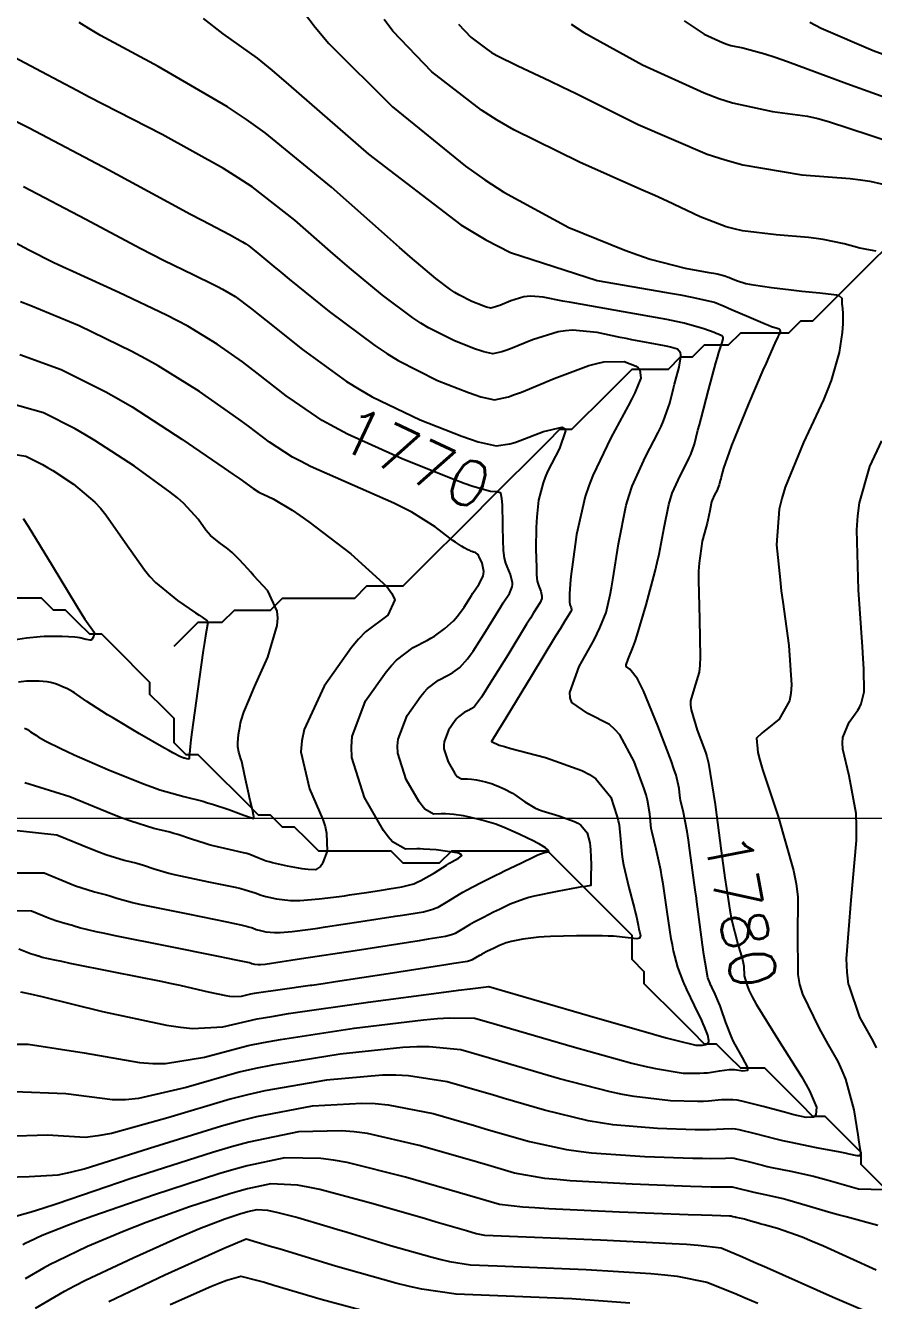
# Model space of a CAD drawing. Header units: metres. Extents: x 837117 to 838477, y 1189012 to 1191015.
# Drawn here: x 838181.6 to 838251.9, y 1189973.9 to 1190079.6 of the extents above; entities that cross this region are included whole.
import ezdxf

# ---------------------------------------------------------------- set-up
doc = ezdxf.new("R2010")
doc.units = ezdxf.units.M
doc.header["$LTSCALE"] = 0.3
doc.layers.add('COORD', color=7, linetype='Continuous', lineweight=20)
doc.layers.add('DRENAJE', color=5, linetype='Continuous', lineweight=25)
doc.layers.add('COTAS 10', color=1, linetype='Continuous')
doc.layers.add('COTAS INT', color=252, linetype='Continuous')
doc.styles.get("Standard").update_dxf_attribs({"font": 'simplex.shx'})

msp = doc.modelspace()

# ---------------------------------------------------------------- linework, layer by layer
at = {"layer": 'COORD'}
msp.add_line((837476.514, 1190013.872), (838476.514, 1190013.872), dxfattribs=at)
at = {"layer": 'COTAS 10'}
for points, elevation in [([(838196.29, 1190080.203), (838197.936, 1190078.948), (838200.769, 1190076.914), (838201.984, 1190075.922), (838203.385, 1190074.745), (838210, 1190068.948), (838217.672, 1190063.081), (838219.739, 1190061.86), (838221.782, 1190060.813), (838228.957, 1190058.49), (838234.717, 1190057.493), (838235.868, 1190057.282), (838236.827, 1190057.1), (838238.688, 1190056.679), (838239.496, 1190056.349), (838239.791, 1190056.224), (838240.117, 1190056.085), (838241.553, 1190055.462), (838242.909, 1190054.879), (838243.186, 1190054.766), (838243.42, 1190054.673), (838243.905, 1190054.512), (838244.065, 1190054.459), (838244.093, 1190054.434), (838244.114, 1190054.405), (838244.13, 1190054.265), (838244.047, 1190054.012), (838244.006, 1190053.911), (838243.956, 1190053.798), (838243.707, 1190053.278), (838243.188, 1190052.137), (838242.968, 1190051.633), (838242.715, 1190051.047), (838241.525, 1190048.246), (838240.35, 1190045.399), (838240.107, 1190044.783), (838239.899, 1190044.242), (838239.442, 1190042.908), (838239.249, 1190042.181), (838239.207, 1190042.022), (838239.17, 1190041.882), (838239.078, 1190041.526), (838238.984, 1190041.257), (838238.947, 1190041.171), (838238.904, 1190041.08), (838238.709, 1190040.709), (838238.506, 1190040.259), (838238.46, 1190040.118), (838238.417, 1190039.971), (838238.296, 1190039.38), (838238.145, 1190038.605), (838238.082, 1190038.341), (838238.012, 1190038.056), (838237.682, 1190036.849), (838237.413, 1190035.038), (838237.38, 1190034.373), (838237.365, 1190033.636), (838237.459, 1190030.382), (838237.52, 1190027.237), (838237.483, 1190026.57), (838237.424, 1190025.99), (838237.016, 1190024.63), (838236.713, 1190023.623), (838236.719, 1190023.265), (838236.765, 1190022.873), (838237.257, 1190021.175), (838237.858, 1190019.589), (838237.972, 1190019.269), (838238.064, 1190019), (838238.209, 1190018.456), (838238.745, 1190015.012), (838239.243, 1190011.181), (838239.565, 1190008.924), (838239.817, 1190007.155), (838239.969, 1190006.265), (838240.118, 1190005.473), (838240.633, 1190003.428), (838241.015, 1190002.17), (838241.08, 1190001.875), (838241.127, 1190001.603), (838241.152, 1190000.815), (838241.411, 1190000), (838241.535, 1189999.608), (838241.808, 1189999.074), (838242.153, 1189998.452), (838244.002, 1189995.479), (838245.896, 1189992.472), (838246.269, 1189991.828), (838246.576, 1189991.265), (838247.14, 1189989.913), (838247.094, 1189989.284), (838247.017, 1189989.176), (838246.912, 1189989.098), (838246.3, 1189989.058), (838245.268, 1189989.291), (838244.899, 1189989.385), (838244.493, 1189989.492), (838242.724, 1189989.985), (838240.975, 1189990.416), (838240.582, 1189990.485), (838240.227, 1189990.531), (838239.276, 1189990.515), (838238.203, 1189990.406), (838237.772, 1189990.394), (838237.283, 1189990.391), (838235.036, 1189990.443), (838232.029, 1189990.789), (838231.062, 1189990.969), (838230.035, 1189991.187), (838225.842, 1189992.28), (838221.805, 1189993.456), (838220.033, 1189993.972), (838217.668, 1189994.659), (838215.024, 1189994.93), (838214.003, 1189994.913), (838212.856, 1189994.856), (838207.668, 1189994.318), (838202.056, 1189993.408), (838200.641, 1189993.116), (838199.287, 1189992.807), (838194.897, 1189991.547), (838190.933, 1189990.63), (838189.846, 1189990.537), (838188.764, 1189990.514), (838184.897, 1189991.013), (838180.636, 1189991.2)], 1780), ([(838236.171, 1190080.013), (838237.832, 1190078.914), (838239.357, 1190078.221), (838239.718, 1190078.084), (838240.053, 1190077.972), (838241.041, 1190077.765), (838242.862, 1190077.281), (838243.722, 1190076.994), (838244.735, 1190076.64), (838249.68, 1190074.809), (838254.588, 1190073.037)], 1790), ([(838179.839, 1190009.365), (838183.119, 1190009.344), (838185.244, 1190008.468), (838185.72, 1190008.285), (838186.147, 1190008.128), (838187.284, 1190007.777), (838188.067, 1190007.583), (838188.271, 1190007.526), (838188.469, 1190007.468), (838189.139, 1190007.242), (838190.426, 1190006.9), (838191.013, 1190006.767), (838191.701, 1190006.617), (838195.018, 1190005.941), (838198.255, 1190005.287), (838198.893, 1190005.151), (838199.418, 1190005.036), (838200.379, 1190004.784), (838200.687, 1190004.661), (838200.8, 1190004.627), (838200.926, 1190004.593), (838201.48, 1190004.468), (838202.202, 1190004.393), (838202.433, 1190004.39), (838202.678, 1190004.394), (838203.676, 1190004.473), (838205.208, 1190004.68), (838205.79, 1190004.764), (838206.441, 1190004.86), (838209.36, 1190005.307), (838212.208, 1190005.751), (838212.813, 1190005.845), (838213.339, 1190005.927), (838214.578, 1190006.122), (838215.328, 1190006.326), (838215.546, 1190006.413), (838215.768, 1190006.515), (838216.607, 1190006.995), (838217.549, 1190007.575), (838217.835, 1190007.74), (838218.134, 1190007.906), (838219.304, 1190008.521), (838220.571, 1190009.155), (838220.93, 1190009.332), (838221.292, 1190009.511), (838222.63, 1190010.164), (838223.76, 1190010.701), (838223.991, 1190010.807), (838224.186, 1190010.893), (838224.597, 1190011.049), (838224.759, 1190011.077), (838224.798, 1190011.083), (838224.834, 1190011.089), (838224.943, 1190011.105), (838224.959, 1190011.159), (838224.937, 1190011.19), (838224.903, 1190011.227), (838224.682, 1190011.418), (838224.177, 1190011.733), (838223.963, 1190011.849), (838223.718, 1190011.977), (838222.563, 1190012.544), (838221.249, 1190013.12), (838220.903, 1190013.254), (838220.565, 1190013.377), (838219.408, 1190013.729), (838218.378, 1190013.969), (838218.12, 1190014.021), (838217.874, 1190014.067), (838217.084, 1190014.185), (838216.391, 1190014.237), (838216.206, 1190014.243), (838216.025, 1190014.245), (838215.397, 1190014.221), (838214.682, 1190014.629), (838214.446, 1190014.904), (838214.193, 1190015.249), (838213.142, 1190017.079), (838212.446, 1190019.288), (838212.417, 1190019.872), (838212.458, 1190020.444), (838213.198, 1190022.408), (838214.331, 1190024.005), (838214.621, 1190024.345), (838214.9, 1190024.64), (838215.821, 1190025.336), (838216.608, 1190025.744), (838216.802, 1190025.857), (838216.986, 1190025.971), (838217.566, 1190026.382), (838218.211, 1190027.095), (838218.436, 1190027.398), (838218.681, 1190027.748), (838219.735, 1190029.394), (838220.758, 1190031.058), (838220.983, 1190031.418), (838221.184, 1190031.736), (838221.702, 1190032.52), (838221.928, 1190033.067), (838221.945, 1190033.235), (838221.942, 1190033.409), (838221.766, 1190034.099), (838221.505, 1190034.753), (838221.449, 1190034.906), (838221.399, 1190035.046), (838221.275, 1190035.45), (838221.206, 1190036.082), (838221.191, 1190036.366), (838221.178, 1190036.698), (838221.142, 1190038.291), (838221.103, 1190039.839), (838221.088, 1190040.142), (838221.07, 1190040.392), (838220.989, 1190040.837), (838220.798, 1190040.913), (838220.712, 1190040.928), (838220.61, 1190040.941), (838220.122, 1190040.967), (838218.653, 1190041.387), (838217.933, 1190041.647), (838217.078, 1190041.97), (838212.858, 1190043.66), (838208.266, 1190045.741), (838207.176, 1190046.311), (838206.165, 1190046.878), (838203.86, 1190048.439), (838203.169, 1190048.905), (838200.785, 1190050.787), (838200.16, 1190051.263), (838199.549, 1190051.719), (838197.469, 1190053.204), (838195.012, 1190054.684), (838194.164, 1190055.137), (838193.244, 1190055.609), (838189.313, 1190057.469), (838185.487, 1190059.216), (838184.633, 1190059.617), (838183.868, 1190059.981), (838181.844, 1190060.997), (838180.394, 1190061.761)], 1770), ([(838181.38, 1190038.74), (838181.773, 1190038.106), (838183.765, 1190034.828), (838185.762, 1190031.547), (838186.159, 1190030.911), (838186.488, 1190030.392), (838187.111, 1190029.502), (838187.236, 1190029.341), (838187.251, 1190029.281), (838187.257, 1190029.216), (838187.207, 1190028.926), (838187.05, 1190028.691), (838186.988, 1190028.659), (838186.919, 1190028.642), (838186.604, 1190028.703), (838186.075, 1190028.836), (838185.872, 1190028.865), (838185.643, 1190028.891), (838184.61, 1190028.953), (838183.43, 1190028.955), (838183.108, 1190028.942), (838182.789, 1190028.924), (838181.658, 1190028.807), (838180.581, 1190028.658)], 1760), ([(838254.078, 1189971.752), (838248.485, 1189974.157), (838243.025, 1189976.583), (838241.932, 1189977.065), (838241.021, 1189977.464), (838239.244, 1189978.216), (838237.351, 1189978.448), (838236.367, 1189978.518), (838235.183, 1189978.591), (838229.244, 1189978.879), (838219.649, 1189979.283), (838219.25, 1189979.346), (838219.096, 1189979.382), (838218.923, 1189979.425), (838218.14, 1189979.649), (838216.402, 1189980.163), (838215.627, 1189980.39), (838214.724, 1189980.654), (838210.402, 1189981.911), (838205.965, 1189983.076), (838204.99, 1189983.281), (838204.124, 1189983.436), (838201.911, 1189983.569), (838199.968, 1189983.155), (838199.271, 1189982.964), (838198.507, 1189982.74), (838195.174, 1189981.658), (838191.578, 1189980.361), (838190.646, 1189980.003), (838189.743, 1189979.645), (838186.714, 1189978.354), (838184.188, 1189977.159), (838183.603, 1189976.861), (838183.066, 1189976.578), (838181.539, 1189975.674)], 1790)]:
    msp.add_lwpolyline(points, dxfattribs=dict(at, elevation=elevation))
at = {"layer": 'COTAS INT'}
for points, elevation in [([(838204.618, 1190080.769), (838205.587, 1190079.478), (838206.707, 1190078.137), (838211.997, 1190072.886), (838218.053, 1190067.963), (838219.655, 1190066.829), (838221.224, 1190065.794), (838226.623, 1190062.886), (838231.257, 1190060.99), (838232.346, 1190060.594), (838233.349, 1190060.254), (838236.27, 1190059.49), (838238.216, 1190059.153), (838238.604, 1190059.082), (838238.928, 1190059.021), (838239.557, 1190058.878), (838239.83, 1190058.767), (838239.929, 1190058.725), (838240.04, 1190058.678), (838240.524, 1190058.467), (838241.303, 1190058.23), (838241.598, 1190058.167), (838241.928, 1190058.104), (838243.409, 1190057.885), (838245.065, 1190057.692), (838245.506, 1190057.645), (838245.939, 1190057.601), (838247.441, 1190057.467), (838248.604, 1190057.327), (838248.823, 1190057.278), (838248.998, 1190057.225), (838249.262, 1190057.002), (838249.258, 1190056.665), (838249.264, 1190056.541), (838249.274, 1190056.404), (838249.336, 1190055.799), (838249.339, 1190054.872), (838249.311, 1190054.531), (838249.271, 1190054.155), (838249.022, 1190052.494), (838248.37, 1190050.196), (838248.076, 1190049.418), (838247.733, 1190048.578), (838246.085, 1190045.035), (838244.543, 1190041.337), (838244.268, 1190040.399), (838244.057, 1190039.499), (838243.842, 1190036.56), (838244.127, 1190033.641), (838244.232, 1190032.753), (838244.348, 1190031.83), (838244.86, 1190028.208), (838245.094, 1190024.93), (838245.035, 1190024.223), (838244.922, 1190023.604), (838244.067, 1190022.095), (838243.044, 1190021.28), (838242.825, 1190021.099), (838242.634, 1190020.937), (838242.179, 1190020.512), (838242.289, 1190019.334), (838242.456, 1190018.697), (838242.681, 1190017.925), (838243.985, 1190014.013), (838245.257, 1190009.555), (838245.462, 1190008.438), (838245.604, 1190007.372), (838245.585, 1190003.948), (838245.593, 1190001.467), (838245.594, 1190000.914), (838245.754, 1190000.095), (838245.781, 1190000), (838245.981, 1189999.284), (838247.37, 1189996.431), (838248.104, 1189995.141), (838248.925, 1189993.696), (838249.257, 1189992.96), (838249.547, 1189992.234), (838250.238, 1189989.686), (838250.577, 1189987.63), (838250.644, 1189987.213), (838250.7, 1189986.862), (838250.806, 1189986.145), (838250.782, 1189985.929), (838250.756, 1189985.895), (838250.723, 1189985.871), (838250.531, 1189985.876), (838249.862, 1189986.026), (838249.527, 1189986.093), (838249.128, 1189986.172), (838247.145, 1189986.551), (838244.909, 1189987.003), (838244.349, 1189987.127), (838243.815, 1189987.251), (838242.1, 1189987.697), (838240.752, 1189988.03), (838240.448, 1189988.083), (838240.175, 1189988.119), (838239.442, 1189988.106), (838238.278, 1189988.036), (838237.734, 1189988.035), (838237.093, 1189988.043), (838233.979, 1189988.138), (838230.264, 1189988.464), (838229.245, 1189988.617), (838228.23, 1189988.796), (838224.6, 1189989.67), (838221.169, 1189990.669), (838220.279, 1189990.928), (838219.416, 1189991.179), (838216.517, 1189992.022), (838213.324, 1189992.527), (838212.275, 1189992.565), (838211.156, 1189992.558), (838206.517, 1189992.169), (838201.397, 1189991.275), (838199.973, 1189990.951), (838198.547, 1189990.594), (838193.376, 1189989.028), (838188.687, 1189987.724), (838187.565, 1189987.532), (838186.519, 1189987.413), (838183.376, 1189987.593), (838179.941, 1189987.476)], 1782), ([(838180.624, 1189995.147), (838181.775, 1189995.142), (838186.418, 1189994.433), (838191.01, 1189993.616), (838192.127, 1189993.543), (838193.178, 1189993.537), (838196.418, 1189994.067), (838200.026, 1189995.021), (838201.31, 1189995.282), (838202.716, 1189995.542), (838208.82, 1189996.468), (838214.556, 1189997.153), (838215.73, 1189997.261), (838216.724, 1189997.333), (838218.82, 1189997.297), (838220.649, 1189996.764), (838222.441, 1189996.242), (838227.084, 1189994.89), (838231.84, 1189993.578), (838232.878, 1189993.322), (838233.794, 1189993.113), (838236.093, 1189992.748), (838237.473, 1189992.739), (838237.81, 1189992.754), (838238.127, 1189992.777), (838239.11, 1189992.924), (838239.927, 1189993.045), (838240.141, 1189993.052), (838240.349, 1189993.047), (838241.052, 1189992.931), (838241.455, 1189992.982), (838241.473, 1189993.082), (838241.45, 1189993.219), (838241.03, 1189994.023), (838240.401, 1189995.107), (838240.246, 1189995.421), (838240.099, 1189995.741), (838239.639, 1189996.946), (838239.255, 1189998.063), (838239.155, 1189998.328), (838239.059, 1189998.573), (838238.738, 1189999.297), (838238.466, 1189999.867), (838238.407, 1190000), (838238.4, 1190000.016), (838238.339, 1190000.161), (838238.154, 1190000.648), (838237.91, 1190001.939), (838237.812, 1190002.59), (838237.701, 1190003.368), (838237.201, 1190007.155), (838237.19, 1190007.238), (838237.096, 1190007.944), (838236.659, 1190011.208), (838236.535, 1190012.049), (838236.422, 1190012.779), (838236.096, 1190014.483), (838235.889, 1190015.364), (838235.85, 1190015.574), (838235.818, 1190015.77), (838235.772, 1190016.356), (838235.504, 1190017.45), (838235.334, 1190017.966), (838235.121, 1190018.575), (838234.004, 1190021.543), (838232.803, 1190024.435), (838232.537, 1190024.997), (838232.3, 1190025.454), (838231.685, 1190026.24), (838231.403, 1190026.432), (838231.376, 1190026.515), (838231.371, 1190026.611), (838231.536, 1190027.065), (838231.953, 1190028.084), (838232.107, 1190028.535), (838232.277, 1190029.06), (838233.027, 1190031.568), (838233.776, 1190034.373), (838233.945, 1190035.084), (838234.097, 1190035.768), (838234.51, 1190038.002), (838234.899, 1190039.906), (838235.037, 1190040.381), (838235.188, 1190040.834), (838235.839, 1190042.283), (838236.469, 1190043.479), (838236.606, 1190043.773), (838236.726, 1190044.05), (838237.028, 1190044.917), (838237.327, 1190046.063), (838237.446, 1190046.516), (838237.582, 1190047.029), (838238.203, 1190049.371), (838238.817, 1190051.637), (838238.948, 1190052.101), (838239.061, 1190052.494), (838239.329, 1190053.324), (838239.421, 1190053.635), (838239.425, 1190053.7), (838239.419, 1190053.757), (838239.316, 1190053.887), (838238.986, 1190054.022), (838238.837, 1190054.082), (838238.662, 1190054.151), (838237.819, 1190054.48), (838236.185, 1190054.934), (838235.51, 1190055.081), (838234.74, 1190055.239), (838231.158, 1190055.886), (838227.574, 1190056.502), (838226.802, 1190056.639), (838226.127, 1190056.762), (838224.484, 1190057.086), (838223.453, 1190057.18), (838223.164, 1190057.157), (838222.873, 1190057.114), (838221.805, 1190056.783), (838220.894, 1190056.408), (838220.702, 1190056.337), (838220.536, 1190056.28), (838220.151, 1190056.191), (838219.777, 1190056.276), (838219.618, 1190056.329), (838219.435, 1190056.394), (838218.572, 1190056.732), (838217.492, 1190057.279), (838217.172, 1190057.475), (838216.843, 1190057.691), (838215.58, 1190058.634), (838213.453, 1190060.447), (838212.578, 1190061.212), (838211.58, 1190062.091), (838206.947, 1190066.216), (838201.433, 1190070.711), (838199.88, 1190071.824), (838198.316, 1190072.879), (838192.574, 1190076.216), (838187.785, 1190078.791), (838186.822, 1190079.367), (838186.016, 1190079.883)], 1778), ([(838252.102, 1190060.919), (838251.325, 1190061.038), (838251.052, 1190061.097), (838250.753, 1190061.166), (838249.461, 1190061.509), (838247.706, 1190061.878), (838247.115, 1190061.964), (838246.479, 1190062.043), (838243.8, 1190062.271), (838241.022, 1190062.61), (838240.323, 1190062.759), (838239.655, 1190062.932), (838237.494, 1190063.758), (838234.766, 1190065.049), (838233.74, 1190065.515), (838232.598, 1190066.029), (838227.494, 1190068.278), (838222.045, 1190070.983), (838220.684, 1190071.785), (838219.388, 1190072.608), (838215.244, 1190075.772), (838212.012, 1190079.163), (838211.291, 1190080.131)], 1784), ([(838217.465, 1190079.734), (838218.49, 1190078.658), (838219.806, 1190077.654), (838220.217, 1190077.392), (838220.649, 1190077.138), (838222.379, 1190076.279), (838225.045, 1190075.042), (838226.068, 1190074.548), (838227.214, 1190073.989), (838232.379, 1190071.427), (838238.09, 1190068.968), (838239.58, 1190068.475), (838241.031, 1190068.062), (838245.942, 1190067.248), (838249.936, 1190066.924), (838250.809, 1190066.82), (838251.58, 1190066.709), (838253.523, 1190066.261)], 1786), ([(838226.809, 1190079.749), (838227.863, 1190079.057), (838232.73, 1190076.36), (838237.844, 1190074.035), (838239.055, 1190073.577), (838240.178, 1190073.199), (838243.492, 1190072.507), (838246.399, 1190072.102), (838247.265, 1190071.907), (838248.158, 1190071.675), (838251.601, 1190070.535), (838254.681, 1190069.497)], 1788), ([(838256.006, 1190076.001), (838251.842, 1190077.528), (838247.53, 1190079.384), (838246.609, 1190079.87)], 1792), ([(838181.155, 1189999.495), (838181.943, 1189999.314), (838182.913, 1189999.085), (838187.939, 1189997.854), (838193.255, 1189996.718), (838194.409, 1189996.549), (838195.424, 1189996.443), (838197.939, 1189996.586), (838200.766, 1189997.235), (838201.978, 1189997.448), (838203.375, 1189997.676), (838209.971, 1189998.618), (838216.256, 1189999.451), (838217.457, 1189999.609), (838218.424, 1189999.736), (838219.971, 1189999.934), (838228.325, 1189997.499), (838233.645, 1189995.968), (838234.694, 1189995.675), (838235.559, 1189995.438), (838237.15, 1189995.053), (838237.52, 1189995.054), (838237.615, 1189995.059), (838237.707, 1189995.067), (838238.013, 1189995.117), (838238.208, 1189995.274), (838238.23, 1189995.349), (838238.239, 1189995.439), (838238.156, 1189995.877), (838237.879, 1189996.578), (838237.765, 1189996.833), (838237.635, 1189997.113), (838237.033, 1189998.347), (838236.393, 1189999.688), (838236.256, 1190000), (838236.239, 1190000.038), (838236.095, 1190000.377), (838235.659, 1190001.524), (838235.298, 1190002.89), (838235.202, 1190003.367), (838235.107, 1190003.887), (838234.777, 1190006.125), (838234.44, 1190008.452), (838234.34, 1190009.028), (838234.238, 1190009.575), (838233.846, 1190011.304), (838233.519, 1190012.692), (838233.457, 1190013.023), (838233.408, 1190013.332), (838233.335, 1190014.255), (838233.143, 1190015.39), (838233.018, 1190015.832), (838232.863, 1190016.329), (838232.046, 1190018.585), (838230.834, 1190020.788), (838230.431, 1190021.252), (838229.997, 1190021.653), (838228.186, 1190022.573), (838226.859, 1190023.477), (838226.731, 1190023.867), (838226.707, 1190024.319), (838227.486, 1190026.455), (838228.713, 1190028.685), (838228.972, 1190029.196), (838229.195, 1190029.659), (838229.707, 1190030.945), (838230.034, 1190032.414), (838230.141, 1190032.992), (838230.255, 1190033.645), (838230.724, 1190036.624), (838231.382, 1190039.841), (838231.614, 1190040.644), (838231.869, 1190041.41), (838232.969, 1190043.858), (838234.033, 1190045.879), (838234.265, 1190046.375), (838234.469, 1190046.844), (838234.978, 1190048.308), (838235.297, 1190049.546), (838235.382, 1190049.872), (838235.465, 1190050.19), (838235.753, 1190051.279), (838235.902, 1190052.145), (838235.899, 1190052.323), (838235.875, 1190052.473), (838235.629, 1190052.794), (838235.053, 1190052.958), (838234.822, 1190053.009), (838234.561, 1190053.063), (838233.359, 1190053.282), (838231.832, 1190053.562), (838231.366, 1190053.655), (838230.88, 1190053.755), (838228.967, 1190054.172), (838226.907, 1190054.359), (838226.328, 1190054.314), (838225.745, 1190054.228), (838223.61, 1190053.566), (838221.789, 1190052.816), (838221.404, 1190052.673), (838221.071, 1190052.559), (838220.301, 1190052.382), (838219.555, 1190052.553), (838219.236, 1190052.658), (838218.87, 1190052.787), (838217.143, 1190053.464), (838214.983, 1190054.558), (838214.344, 1190054.951), (838213.686, 1190055.383), (838211.161, 1190057.268), (838208.439, 1190059.523), (838207.657, 1190060.188), (838206.863, 1190060.871), (838203.893, 1190063.484), (838200.352, 1190066.233), (838199.198, 1190067.001), (838197.968, 1190067.773), (838192.897, 1190070.587), (838187.979, 1190073.107), (838186.845, 1190073.693), (838185.811, 1190074.231), (838182.897, 1190075.773), (838180.638, 1190076.964)], 1776), ([(838180.046, 1190072.052), (838181.865, 1190071.126), (838188.468, 1190067.645), (838194.036, 1190064.64), (838195.202, 1190064.014), (838196.205, 1190063.477), (838198.468, 1190062.283), (838199.562, 1190061.677), (838199.827, 1190061.51), (838200.076, 1190061.344), (838200.84, 1190060.751), (838202.145, 1190059.65), (838202.735, 1190059.163), (838203.424, 1190058.598), (838206.741, 1190055.902), (838210.529, 1190053.074), (838211.516, 1190052.426), (838212.475, 1190051.837), (838215.715, 1190050.196), (838218.305, 1190049.181), (838218.855, 1190048.987), (838219.332, 1190048.829), (838220.452, 1190048.574), (838221.607, 1190048.839), (838222.106, 1190049.01), (838222.683, 1190049.224), (838225.414, 1190050.349), (838228.272, 1190051.42), (838228.929, 1190051.599), (838229.527, 1190051.727), (838231.2, 1190051.767), (838232.199, 1190051.378), (838232.372, 1190051.236), (838232.501, 1190051.08), (838232.592, 1190050.391), (838232.087, 1190049.153), (838231.84, 1190048.65), (838231.546, 1190048.078), (838230.099, 1190045.432), (838228.599, 1190042.317), (838228.272, 1190041.448), (838227.983, 1190040.577), (838227.26, 1190037.409), (838226.881, 1190034.722), (838226.809, 1190034.154), (838226.752, 1190033.662), (838226.666, 1190032.522), (838226.676, 1190031.992), (838226.679, 1190031.885), (838226.683, 1190031.796), (838226.697, 1190031.617), (838226.722, 1190031.535), (838226.733, 1190031.507), (838226.744, 1190031.476), (838226.797, 1190031.343), (838226.833, 1190031.203), (838226.833, 1190031.167), (838226.83, 1190031.133), (838226.784, 1190031.022), (838226.236, 1190030.136), (838225.917, 1190029.613), (838225.524, 1190028.97), (838223.498, 1190025.647), (838221.472, 1190022.317), (838221.079, 1190021.671), (838220.759, 1190021.143), (838220.208, 1190020.232), (838220.848, 1190019.948), (838221.279, 1190019.816), (838221.819, 1190019.661), (838224.686, 1190018.906), (838227.695, 1190017.851), (838228.324, 1190017.507), (838228.866, 1190017.14), (838230.088, 1190015.627), (838230.605, 1190014.084), (838230.703, 1190013.698), (838230.781, 1190013.331), (838230.898, 1190012.155), (838230.998, 1190010.893), (838231.065, 1190010.472), (838231.149, 1190010.019), (838231.596, 1190008.124), (838232.054, 1190006.37), (838232.145, 1190006.006), (838232.22, 1190005.695), (838232.364, 1190005.012), (838232.421, 1190004.676), (838232.441, 1190004.583), (838232.464, 1190004.491), (838232.563, 1190004.159), (838232.473, 1190003.927), (838232.376, 1190003.898), (838232.248, 1190003.883), (838231.526, 1190003.957), (838230.308, 1190004.089), (838229.866, 1190004.112), (838229.38, 1190004.129), (838227.248, 1190004.139), (838225.089, 1190004.078), (838224.585, 1190004.049), (838224.123, 1190004.016), (838222.791, 1190003.855), (838221.848, 1190003.657), (838221.629, 1190003.6), (838221.429, 1190003.543), (838220.862, 1190003.331), (838220.423, 1190003.117), (838220.305, 1190003.058), (838220.187, 1190003), (838219.772, 1190002.793), (838219.388, 1190002.591), (838219.291, 1190002.537), (838219.197, 1190002.483), (838218.888, 1190002.292), (838218.613, 1190002.135), (838218.54, 1190002.102), (838218.469, 1190002.073), (838218.223, 1190002.006), (838217.068, 1190001.826), (838216.424, 1190001.726), (838211.63, 1190000.979), (838207.258, 1190000.308), (838206.244, 1190000.156), (838205.315, 1190000.019), (838205.18, 1190000), (838202.669, 1189999.646), (838200.905, 1189999.394), (838200.532, 1189999.333), (838200.209, 1189999.277), (838199.46, 1189999.106), (838198.787, 1189999.072), (838198.513, 1189999.101), (838198.2, 1189999.148), (838196.75, 1189999.46), (838194.512, 1189999.972), (838194.381, 1190000), (838193.702, 1190000.145), (838192.809, 1190000.332), (838188.898, 1190001.122), (838185.279, 1190001.843), (838184.57, 1190001.987), (838183.99, 1190002.107), (838182.954, 1190002.341), (838182.737, 1190002.413), (838182.673, 1190002.432), (838182.607, 1190002.451), (838182.354, 1190002.513), (838181.987, 1190002.627), (838181.849, 1190002.678), (838181.695, 1190002.737), (838181.008, 1190003.02)], 1774), ([(838181.406, 1190066.276), (838186.572, 1190063.555), (838191.074, 1190061.153), (838192.092, 1190060.623), (838193.012, 1190060.151), (838195.508, 1190058.936), (838197.16, 1190058.154), (838197.547, 1190057.956), (838197.904, 1190057.766), (838198.936, 1190057.144), (838200.302, 1190056.122), (838200.868, 1190055.679), (838201.516, 1190055.168), (838204.536, 1190052.743), (838208.192, 1190050.102), (838209.241, 1190049.453), (838210.306, 1190048.841), (838214.286, 1190046.928), (838217.74, 1190045.575), (838218.473, 1190045.315), (838219.109, 1190045.106), (838220.603, 1190044.765), (838221.728, 1190044.939), (838222.132, 1190045.054), (838222.576, 1190045.199), (838224.516, 1190045.962), (838226.058, 1190046.324), (838226.252, 1190046.215), (838226.344, 1190046.016), (838225.837, 1190044.541), (838224.861, 1190042.63), (838224.659, 1190042.155), (838224.485, 1190041.704), (838224.104, 1190040.272), (838223.956, 1190038.872), (838223.93, 1190038.441), (838223.911, 1190037.991), (838223.893, 1190036.211), (838223.923, 1190034.643), (838223.933, 1190034.327), (838223.943, 1190034.062), (838223.986, 1190033.533), (838224.061, 1190033.291), (838224.091, 1190033.206), (838224.125, 1190033.114), (838224.282, 1190032.721), (838224.387, 1190032.306), (838224.389, 1190032.201), (838224.379, 1190032.1), (838224.243, 1190031.771), (838223.699, 1190030.918), (838223.432, 1190030.486), (838223.114, 1190029.97), (838221.545, 1190027.403), (838219.968, 1190024.854), (838219.645, 1190024.35), (838219.371, 1190023.934), (838218.795, 1190023.159), (838218.508, 1190022.955), (838218.417, 1190022.899), (838218.321, 1190022.843), (838217.932, 1190022.641), (838217.476, 1190022.296), (838217.338, 1190022.15), (838217.194, 1190021.982), (838216.633, 1190021.192), (838216.267, 1190020.22), (838216.247, 1190019.937), (838216.261, 1190019.648), (838216.606, 1190018.554), (838217.126, 1190017.649), (838217.251, 1190017.478), (838217.368, 1190017.342), (838217.722, 1190017.14), (838218.033, 1190017.152), (838218.122, 1190017.151), (838218.214, 1190017.148), (838218.557, 1190017.122), (838218.948, 1190017.064), (838219.07, 1190017.041), (838219.197, 1190017.015), (838219.707, 1190016.896), (838220.28, 1190016.722), (838220.447, 1190016.661), (838220.618, 1190016.595), (838221.268, 1190016.31), (838221.94, 1190015.95), (838222.124, 1190015.837), (838222.308, 1190015.718), (838222.968, 1190015.238), (838223.8, 1190014.744), (838224.093, 1190014.616), (838224.413, 1190014.491), (838225.792, 1190014.073), (838227.097, 1190013.619), (838227.369, 1190013.471), (838227.603, 1190013.314), (838228.129, 1190012.669), (838228.347, 1190011.838), (838228.388, 1190011.564), (838228.419, 1190011.271), (838228.461, 1190010.055), (838228.45, 1190008.974), (838228.448, 1190008.766), (838228.447, 1190008.599), (838228.447, 1190008.326), (838228.446, 1190008.316), (838228.445, 1190008.314), (838228.442, 1190008.312), (838228.43, 1190008.309), (838227.994, 1190008.232), (838227.725, 1190008.184), (838227.392, 1190008.124), (838225.654, 1190007.808), (838223.742, 1190007.407), (838223.3, 1190007.293), (838222.895, 1190007.177), (838221.746, 1190006.748), (838220.858, 1190006.314), (838220.617, 1190006.195), (838220.379, 1190006.077), (838219.538, 1190005.657), (838218.761, 1190005.249), (838218.563, 1190005.138), (838218.373, 1190005.029), (838217.747, 1190004.644), (838217.19, 1190004.325), (838217.043, 1190004.258), (838216.898, 1190004.199), (838216.401, 1190004.064), (838214.957, 1190003.838), (838214.217, 1190003.723), (838213.328, 1190003.584), (838208.887, 1190002.893), (838204.457, 1190002.206), (838203.575, 1190002.071), (838202.842, 1190001.959), (838201.441, 1190001.754), (838201.05, 1190001.723), (838200.954, 1190001.721), (838200.863, 1190001.722), (838200.58, 1190001.752), (838200.363, 1190001.801), (838200.314, 1190001.814), (838200.269, 1190001.828), (838200.149, 1190001.876), (838199.045, 1190002.118), (838198.381, 1190002.254), (838197.562, 1190002.419), (838193.308, 1190003.265), (838188.99, 1190004.132), (838188.129, 1190004.31), (838187.415, 1190004.463), (838186.046, 1190004.791), (838185.603, 1190004.94), (838185.472, 1190004.979), (838185.337, 1190005.017), (838184.819, 1190005.145), (838184.067, 1190005.378), (838183.784, 1190005.482), (838183.469, 1190005.603), (838182.064, 1190006.182), (838179.894, 1190006.196)], 1772), ([(838180.386, 1190012.909), (838184.175, 1190012.506), (838187.019, 1190011.334), (838187.656, 1190011.089), (838188.227, 1190010.879), (838189.749, 1190010.408), (838190.797, 1190010.15), (838191.07, 1190010.073), (838191.335, 1190009.995), (838192.232, 1190009.693), (838193.437, 1190009.336), (838193.897, 1190009.223), (838194.412, 1190009.103), (838196.728, 1190008.617), (838198.949, 1190008.154), (838199.405, 1190008.049), (838199.791, 1190007.954), (838200.61, 1190007.692), (838201.104, 1190007.494), (838201.287, 1190007.439), (838201.488, 1190007.384), (838202.379, 1190007.184), (838203.541, 1190007.064), (838203.913, 1190007.058), (838204.306, 1190007.065), (838205.91, 1190007.193), (838207.574, 1190007.4), (838208.006, 1190007.457), (838208.425, 1190007.514), (838209.833, 1190007.721), (838211.088, 1190007.917), (838211.41, 1190007.967), (838211.721, 1190008.016), (838212.756, 1190008.18), (838213.757, 1190008.452), (838214.048, 1190008.569), (838214.345, 1190008.705), (838215.466, 1190009.346), (838216.479, 1190009.998), (838216.708, 1190010.14), (838216.914, 1190010.265), (838217.47, 1190010.58), (838217.722, 1190010.765), (838217.736, 1190010.809), (838217.725, 1190010.85), (838217.487, 1190010.971), (838216.959, 1190011.074), (838216.765, 1190011.104), (838216.552, 1190011.134), (838215.611, 1190011.247), (838214.568, 1190011.327), (838214.291, 1190011.336), (838214.018, 1190011.339), (838213.073, 1190011.302), (838211.996, 1190011.917), (838211.641, 1190012.33), (838211.26, 1190012.85), (838209.679, 1190015.604), (838208.631, 1190018.928), (838208.587, 1190019.807), (838208.649, 1190020.668), (838209.762, 1190023.625), (838211.468, 1190026.028), (838211.904, 1190026.539), (838212.324, 1190026.983), (838213.711, 1190028.031), (838214.895, 1190028.645), (838215.187, 1190028.815), (838215.464, 1190028.986), (838216.337, 1190029.605), (838217.05, 1190030.256), (838217.227, 1190030.446), (838217.394, 1190030.642), (838217.925, 1190031.386), (838218.401, 1190032.145), (838218.535, 1190032.351), (838218.669, 1190032.554), (838219.161, 1190033.269), (838219.506, 1190033.965), (838219.548, 1190034.155), (838219.566, 1190034.345), (838219.439, 1190035.024), (838219.182, 1190035.571), (838219.12, 1190035.678), (838219.061, 1190035.765), (838218.877, 1190035.919), (838218.731, 1190035.947), (838218.696, 1190035.955), (838218.664, 1190035.964), (838218.564, 1190035.995), (838218.464, 1190036.038), (838218.431, 1190036.054), (838218.396, 1190036.071), (838218.247, 1190036.147), (838217.947, 1190036.306), (838217.704, 1190036.435), (838217.21, 1190036.765), (838216.991, 1190036.924), (838216.737, 1190037.113), (838215.522, 1190038.04), (838213.586, 1190039.257), (838212.878, 1190039.629), (838212.094, 1190040.016), (838208.64, 1190041.538), (838205.193, 1190043.065), (838204.414, 1190043.454), (838203.711, 1190043.83), (838201.803, 1190045.067), (838200.054, 1190046.406), (838199.451, 1190046.846), (838198.796, 1190047.316), (838196.001, 1190049.265), (838192.563, 1190051.403), (838191.502, 1190051.994), (838190.394, 1190052.583), (838186.001, 1190054.704), (838182.003, 1190056.385), (838181.144, 1190056.697)], 1768), ([(838181.101, 1190052.341), (838184.534, 1190051.109), (838188.228, 1190049.25), (838189.301, 1190048.643), (838190.396, 1190047.996), (838194.534, 1190045.325), (838198.044, 1190042.914), (838198.743, 1190042.429), (838199.324, 1190042.025), (838200.437, 1190041.228), (838200.9, 1190040.928), (838201.07, 1190040.837), (838201.259, 1190040.743), (838202.095, 1190040.373), (838203.666, 1190039.436), (838204.319, 1190038.984), (838205.067, 1190038.449), (838208.552, 1190035.821), (838211.515, 1190033.109), (838211.933, 1190032.522), (838212.176, 1190032.005), (838211.6, 1190030.726), (838209.748, 1190029.327), (838209.187, 1190028.733), (838208.605, 1190028.05), (838206.326, 1190024.841), (838204.67, 1190021.228), (838204.479, 1190020.29), (838204.405, 1190019.379), (838205.107, 1190016.318), (838206.219, 1190013.773), (838206.403, 1190013.187), (838206.535, 1190012.653), (838206.564, 1190011.157), (838206.225, 1190010.214), (838206.123, 1190010.03), (838206.019, 1190009.879), (838205.614, 1190009.612), (838204.998, 1190009.625), (838204.759, 1190009.652), (838204.491, 1190009.688), (838203.279, 1190009.901), (838202.051, 1190010.176), (838201.773, 1190010.252), (838201.522, 1190010.328), (838200.84, 1190010.6), (838200.164, 1190010.872), (838199.916, 1190010.947), (838199.643, 1190011.022), (838198.438, 1190011.293), (838197.123, 1190011.589), (838196.781, 1190011.679), (838196.448, 1190011.773), (838195.324, 1190012.144), (838194.201, 1190012.522), (838193.868, 1190012.62), (838193.527, 1190012.716), (838192.214, 1190013.04), (838190.308, 1190013.63), (838189.591, 1190013.893), (838188.793, 1190014.2), (838185.23, 1190015.668), (838181.511, 1190016.812)], 1766), ([(838181.492, 1190021.363), (838181.619, 1190021.293), (838181.668, 1190021.262), (838181.722, 1190021.226), (838181.967, 1190021.057), (838182.337, 1190020.813), (838182.47, 1190020.73), (838182.617, 1190020.641), (838183.259, 1190020.263), (838184.489, 1190019.65), (838185.006, 1190019.412), (838185.6, 1190019.145), (838188.382, 1190017.934), (838191.344, 1190016.734), (838192.051, 1190016.473), (838192.709, 1190016.243), (838194.679, 1190015.672), (838196.256, 1190015.282), (838196.667, 1190015.167), (838197.067, 1190015.049), (838198.417, 1190014.595), (838199.46, 1190014.21), (838199.665, 1190014.136), (838199.835, 1190014.075), (838200.147, 1190013.969), (838200.222, 1190013.951), (838200.241, 1190013.945), (838200.259, 1190013.938), (838200.322, 1190013.91), (838200.381, 1190013.884), (838200.398, 1190013.879), (838200.414, 1190013.874), (838200.475, 1190013.866), (838200.498, 1190013.977), (838200.49, 1190014.048), (838200.476, 1190014.137), (838200.376, 1190014.603), (838200.206, 1190015.343), (838200.148, 1190015.604), (838200.085, 1190015.889), (838199.819, 1190017.123), (838199.553, 1190018.314), (838199.49, 1190018.573), (838199.431, 1190018.8), (838199.26, 1190019.365), (838199.168, 1190019.809), (838199.16, 1190019.961), (838199.159, 1190020.126), (838199.219, 1190020.825), (838199.356, 1190021.584), (838199.404, 1190021.787), (838199.456, 1190021.986), (838199.681, 1190022.679), (838200.137, 1190023.787), (838200.335, 1190024.249), (838200.565, 1190024.777), (838201.653, 1190027.245), (838202.44, 1190029.855), (838202.479, 1190030.474), (838202.44, 1190031.048), (838201.655, 1190032.745), (838200.508, 1190033.993), (838200.242, 1190034.284), (838199.998, 1190034.551), (838199.301, 1190035.317), (838198.71, 1190035.906), (838198.532, 1190036.062), (838198.348, 1190036.214), (838197.634, 1190036.736), (838196.906, 1190037.34), (838196.714, 1190037.544), (838196.526, 1190037.763), (838195.881, 1190038.688), (838194.696, 1190039.984), (838194.168, 1190040.439), (838193.554, 1190040.934), (838190.612, 1190043.067), (838187.321, 1190045.21), (838186.486, 1190045.712), (838185.685, 1190046.174), (838183.067, 1190047.514), (838180.199, 1190048.298)], 1764), ([(838252.122, 1189994.838), (838251.878, 1189995.377), (838250.738, 1189997.383), (838249.85, 1190000), (838249.81, 1190000.117), (838249.7, 1190001.116), (838249.654, 1190002.22), (838250.017, 1190007.081), (838250.47, 1190012.036), (838250.479, 1190013.2), (838250.438, 1190014.272), (838249.874, 1190017.394), (838249.33, 1190019.619), (838249.303, 1190020.127), (838249.328, 1190020.588), (838249.865, 1190021.861), (838250.592, 1190022.835), (838250.737, 1190023.107), (838250.858, 1190023.379), (838251.094, 1190024.372), (838251.07, 1190026.276), (838251.028, 1190027.123), (838250.97, 1190028.108), (838250.629, 1190032.824), (838250.507, 1190037.81), (838250.586, 1190038.967), (838250.714, 1190040.027), (838251.585, 1190043.045), (838252.582, 1190045.188)], 1784), ([(838179.297, 1190044.255), (838181.599, 1190043.919), (838182.965, 1190043.22), (838183.383, 1190042.979), (838183.818, 1190042.717), (838185.534, 1190041.599), (838187.305, 1190040.095), (838187.774, 1190039.589), (838188.235, 1190039.045), (838189.823, 1190036.758), (838191.417, 1190034.474), (838191.882, 1190033.932), (838192.356, 1190033.428), (838194.154, 1190031.937), (838195.667, 1190030.927), (838195.961, 1190030.727), (838196.203, 1190030.562), (838196.626, 1190030.255), (838196.673, 1190030.159), (838196.677, 1190030.126), (838196.677, 1190030.092), (838196.643, 1190029.948), (838196.48, 1190029.001), (838196.399, 1190028.461), (838196.302, 1190027.801), (838195.823, 1190024.411), (838195.365, 1190021.026), (838195.282, 1190020.369), (838195.219, 1190019.833), (838195.147, 1190018.907), (838195.148, 1190018.808), (838195.13, 1190018.793), (838195.105, 1190018.783), (838194.948, 1190018.794), (838194.742, 1190018.849), (838194.685, 1190018.866), (838194.629, 1190018.885), (838194.427, 1190018.963), (838193.783, 1190019.311), (838193.447, 1190019.499), (838193.044, 1190019.728), (838191.019, 1190020.889), (838188.847, 1190022.167), (838188.351, 1190022.469), (838187.9, 1190022.749), (838186.649, 1190023.575), (838185.822, 1190024.147), (838185.639, 1190024.267), (838185.475, 1190024.37), (838185.046, 1190024.607), (838184.722, 1190024.745), (838184.625, 1190024.787), (838184.524, 1190024.83), (838184.131, 1190024.998), (838183.66, 1190025.144), (838183.509, 1190025.175), (838183.35, 1190025.2), (838182.705, 1190025.254), (838182.012, 1190025.255), (838181.824, 1190025.247), (838181.637, 1190025.236), (838180.973, 1190025.168)], 1762), ([(838179.967, 1189984.108), (838181.856, 1189984.173), (838184.273, 1189984.311), (838185.283, 1189984.526), (838186.441, 1189984.817), (838191.856, 1189986.509), (838197.808, 1189988.38), (838199.305, 1189988.785), (838200.737, 1189989.141), (838205.366, 1189990.019), (838209.456, 1189990.261), (838210.548, 1189990.216), (838211.624, 1189990.124), (838215.366, 1189989.385), (838218.799, 1189988.387), (838219.681, 1189988.13), (838220.533, 1189987.883), (838223.359, 1189987.06), (838226.425, 1189986.405), (838227.429, 1189986.264), (838228.499, 1189986.139), (838232.922, 1189985.833), (838236.904, 1189985.695), (838237.696, 1189985.676), (838238.353, 1189985.665), (838239.608, 1189985.697), (838240.123, 1189985.706), (838240.315, 1189985.681), (838240.528, 1189985.644), (838241.476, 1189985.41), (838242.681, 1189985.097), (838243.056, 1189985.009), (838243.45, 1189984.922), (838245.022, 1189984.605), (838246.911, 1189984.186), (838247.505, 1189984.034), (838248.129, 1189983.867), (838250.637, 1189983.136), (838252.748, 1189983.084)], 1784), ([(838252.242, 1189980.112), (838249.608, 1189980.81), (838248.955, 1189980.989), (838248.336, 1189981.163), (838246.374, 1189981.738), (838244.779, 1189982.205), (838244.39, 1189982.31), (838244.025, 1189982.405), (838242.899, 1189982.658), (838241.991, 1189982.841), (838241.764, 1189982.891), (838241.547, 1189982.942), (838240.852, 1189983.122), (838240.305, 1189983.257), (838240.182, 1189983.279), (838240.071, 1189983.293), (838239.773, 1189983.288), (838238.429, 1189983.294), (838237.658, 1189983.316), (838236.714, 1189983.347), (838231.865, 1189983.528), (838226.734, 1189983.815), (838225.613, 1189983.911), (838224.62, 1189984.015), (838222.117, 1189984.45), (838219.897, 1189985.096), (838218.183, 1189985.594), (838214.214, 1189986.748), (838209.924, 1189987.72), (838208.821, 1189987.868), (838207.755, 1189987.963), (838204.214, 1189987.869), (838200.078, 1189987.007), (838198.637, 1189986.619), (838197.068, 1189986.166), (838190.335, 1189983.989), (838184.196, 1189981.911), (838183.002, 1189981.52), (838182.027, 1189981.209), (838180.335, 1189980.752)], 1786), ([(838252.103, 1189976.406), (838247.729, 1189978.381), (838246.785, 1189978.787), (838245.956, 1189979.13), (838243.928, 1189979.861), (838242.811, 1189980.154), (838242.558, 1189980.222), (838242.329, 1189980.285), (838241.704, 1189980.465), (838241.278, 1189980.59), (838241.174, 1189980.618), (838241.076, 1189980.643), (838240.775, 1189980.711), (838240.532, 1189980.76), (838240.472, 1189980.773), (838240.414, 1189980.787), (838240.228, 1189980.835), (838240.082, 1189980.871), (838240.049, 1189980.877), (838240.019, 1189980.881), (838239.939, 1189980.879), (838238.504, 1189980.924), (838237.619, 1189980.957), (838236.524, 1189980.998), (838230.808, 1189981.223), (838224.969, 1189981.49), (838223.796, 1189981.558), (838222.815, 1189981.624), (838220.875, 1189981.84), (838219.26, 1189982.31), (838213.063, 1189984.11), (838208.224, 1189985.317), (838207.094, 1189985.52), (838206.055, 1189985.666), (838203.063, 1189985.719), (838199.948, 1189985.055), (838198.833, 1189984.75), (838197.607, 1189984.391), (838192.267, 1189982.656), (838187.153, 1189980.873), (838186.07, 1189980.484), (838185.131, 1189980.14), (838182.942, 1189979.279), (838181.835, 1189978.755), (838181.579, 1189978.625), (838181.344, 1189978.5)], 1788), ([(838182.404, 1189973.243), (838184.789, 1189974.655), (838185.627, 1189975.098), (838186.542, 1189975.563), (838190.486, 1189977.43), (838194.355, 1189979.15), (838195.223, 1189979.522), (838196.003, 1189979.85), (838198.081, 1189980.659), (838199.406, 1189981.09), (838199.71, 1189981.178), (838199.987, 1189981.254), (838200.76, 1189981.419), (838201.64, 1189981.366), (838201.984, 1189981.305), (838202.372, 1189981.223), (838204.136, 1189980.76), (838206.563, 1189980.045), (838207.369, 1189979.805), (838208.232, 1189979.546), (838211.834, 1189978.458), (838215.272, 1189977.478), (838216.031, 1189977.286), (838216.708, 1189977.129), (838218.458, 1189976.853), (838220.664, 1189976.76), (838228.055, 1189976.449), (838233.426, 1189976.127), (838234.582, 1189976.019), (838235.595, 1189975.901), (838238.055, 1189975.407), (838240.346, 1189974.489), (838241.252, 1189974.104), (838242.276, 1189973.663)], 1792), ([(838231.669, 1189973.663), (838226.865, 1189974.019), (838222.122, 1189974.219), (838220.041, 1189974.306), (838217.268, 1189974.422), (838214.433, 1189974.832), (838213.402, 1189975.058), (838212.264, 1189975.334), (838207.268, 1189976.74), (838202.668, 1189978.131), (838201.781, 1189978.397), (838201.061, 1189978.612), (838199.855, 1189978.959), (838198.754, 1189978.511), (838198.1, 1189978.225), (838197.294, 1189977.868), (838193.124, 1189975.992), (838188.475, 1189973.777)], 1794), ([(838193.563, 1189973.558), (838196.985, 1189975.059), (838197.676, 1189975.342), (838198.257, 1189975.567), (838199.429, 1189975.899), (838200.72, 1189975.58), (838201.376, 1189975.395), (838202.162, 1189975.168), (838206.077, 1189973.998), (838210.507, 1189972.812)], 1796)]:
    msp.add_lwpolyline(points, dxfattribs=dict(at, elevation=elevation))
at = {"layer": 'DRENAJE'}
for points in [[(838193.881, 1190028.143, 0), (838194.881, 1190029.143, 0), (838195.881, 1190030.142, 0), (838197.88, 1190030.142, 0), (838198.88, 1190031.142, 0), (838201.879, 1190031.142, 0), (838202.878, 1190032.142, 0), (838208.876, 1190032.142, 0), (838209.876, 1190033.141, 0), (838212.875, 1190033.141, 0), (838213.875, 1190034.141, 0), (838214.874, 1190035.141, 0), (838215.874, 1190036.14, 0), (838216.874, 1190037.14, 0), (838217.873, 1190038.14, 0), (838218.873, 1190039.139, 0), (838219.873, 1190040.139, 0), (838220.872, 1190041.139, 0), (838221.872, 1190042.138, 0), (838222.872, 1190043.138, 0), (838223.871, 1190044.138, 0), (838224.871, 1190045.137, 0), (838225.871, 1190046.137, 0), (838226.87, 1190046.137, 0), (838227.87, 1190047.137, 0), (838228.87, 1190048.136, 0), (838229.869, 1190049.136, 0), (838230.869, 1190050.136, 0), (838231.869, 1190051.135, 0), (838234.868, 1190051.135, 0), (838235.867, 1190052.135, 0), (838236.867, 1190052.135, 0), (838237.867, 1190053.135, 0), (838239.866, 1190053.135, 0), (838240.866, 1190054.134, 0), (838244.864, 1190054.134, 0), (838245.864, 1190055.134, 0), (838246.863, 1190055.134, 0), (838249.862, 1190058.133, 0), (838250.862, 1190059.133, 0), (838251.862, 1190060.132, 0), (838252.861, 1190061.132, 0)], [(838188.883, 1190028.143, 0), (838187.883, 1190029.143, 0), (838186.884, 1190029.143, 0), (838185.884, 1190030.142, 0), (838184.884, 1190031.142, 0), (838183.885, 1190031.142, 0), (838182.885, 1190032.142, 0), (838179.886, 1190032.142, 0)], [(838252.861, 1189983.158, 0), (838251.862, 1189984.158, 0), (838250.862, 1189985.157, 0), (838250.862, 1189986.157, 0), (838249.862, 1189987.157, 0), (838248.863, 1189988.156, 0), (838247.863, 1189989.156, 0), (838246.863, 1189989.156, 0), (838245.864, 1189990.156, 0), (838244.864, 1189991.155, 0), (838242.865, 1189993.155, 0), (838240.866, 1189993.155, 0), (838239.866, 1189994.154, 0), (838238.866, 1189995.154, 0), (838237.867, 1189995.154, 0), (838236.867, 1189996.154, 0), (838235.867, 1189997.153, 0), (838234.868, 1189998.153, 0), (838233.868, 1189999.153, 0), (838232.868, 1190000.152, 0), (838232.868, 1190001.152, 0), (838231.869, 1190002.152, 0), (838231.869, 1190004.151, 0), (838230.869, 1190005.151, 0), (838229.869, 1190006.15, 0), (838228.87, 1190007.15, 0), (838227.87, 1190008.15, 0), (838226.87, 1190009.149, 0), (838225.871, 1190010.149, 0), (838224.871, 1190011.149, 0), (838216.874, 1190011.149, 0), (838215.874, 1190010.149, 0), (838212.875, 1190010.149, 0), (838211.875, 1190011.149, 0), (838205.877, 1190011.149, 0), (838204.878, 1190012.148, 0), (838203.878, 1190013.148, 0), (838202.878, 1190013.148, 0), (838201.879, 1190014.148, 0), (838200.879, 1190014.148, 0), (838199.879, 1190015.147, 0), (838198.88, 1190016.147, 0), (838197.88, 1190017.147, 0), (838196.88, 1190018.146, 0), (838195.881, 1190019.146, 0), (838194.881, 1190019.146, 0), (838193.881, 1190020.146, 0), (838193.881, 1190022.145, 0), (838192.882, 1190023.145, 0), (838191.882, 1190024.144, 0), (838191.882, 1190025.144, 0), (838190.882, 1190026.144, 0), (838189.883, 1190027.143, 0), (838188.883, 1190028.143, 0)]]:
    msp.add_polyline3d(points, dxfattribs=at)

# ---------------------------------------------------------------- texts
at = {"layer": 'COTAS 10', "char_height": 3.8, "attachment_point": 7}
for s, insert, rotation in [('1770', (838207.174, 1190044.791, 1770), 334.94258), ('1780', (838237.812, 1190012.263, 1780), 280.88205)]:
    msp.add_mtext(s, dxfattribs=dict(at, insert=insert, rotation=rotation))

doc.saveas('drawing.dxf')
